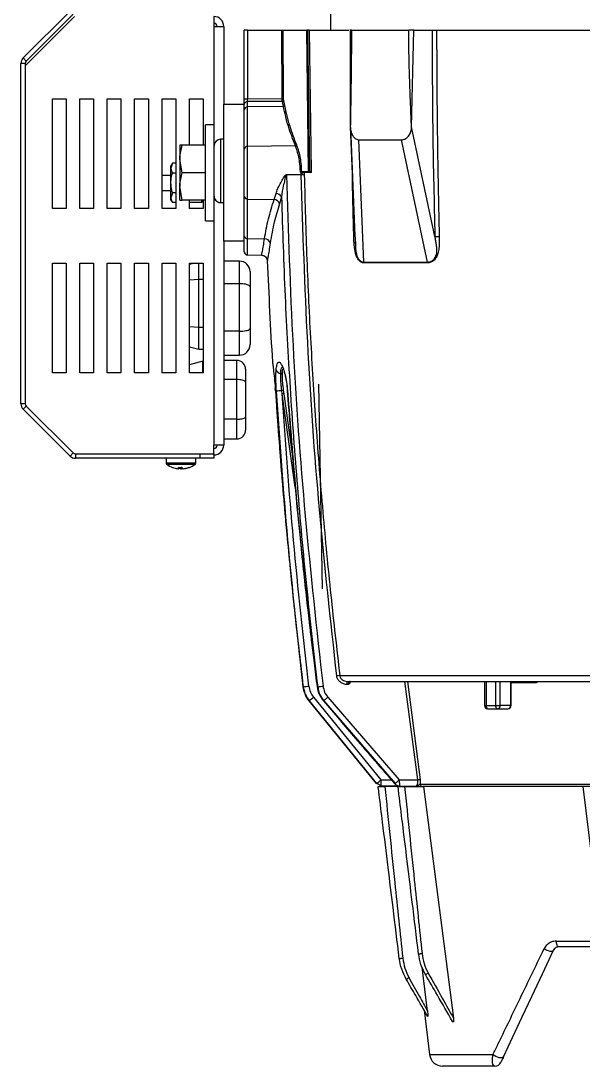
# Model space of a CAD drawing. Extents: x 17.1 to 113.1, y 3.8 to 84.5.
# Drawn here: x 48.53 to 53.66, y 3.79 to 13.32 of the extents above; entities that cross this region are included whole.
import ezdxf

# ---------------------------------------------------------------- set-up
doc = ezdxf.new("R2010")
doc.units = 0
doc.header["$MEASUREMENT"] = 0
doc.layers.add('OBJECT', color=7, linetype='CONTINUOUS')

msp = doc.modelspace()

# ---------------------------------------------------------------- linework, layer by layer
at = {"layer": 'OBJECT'}
for p, q in [((48.5547, 12.9847), (48.9822, 13.4121)), ((49.0234, 13.3626), (48.5742, 12.9135)), ((49.0104, 13.3838), (48.583, 12.9564)), ((50.2942, 13.3626), (50.2942, 13.2726)), ((51.3623, 13.2376), (51.3623, 13.4439)), ((50.2942, 13.2726), (50.3842, 13.2726)), ((50.2942, 13.2726), (50.2942, 12.3751)), ((50.3842, 13.2726), (50.3842, 12.5626)), ((50.5722, 12.6118), (50.5722, 13.2376)), ((50.6014, 13.2376), (50.5722, 13.2376)), ((50.6014, 13.2376), (50.6014, 12.6118)), ((50.6014, 13.2376), (50.9142, 13.2376)), ((50.9181, 12.6133), (50.9142, 13.2376)), ((50.9239, 13.2376), (50.9278, 12.6135)), ((50.9239, 13.2376), (51.1412, 13.2376)), ((51.1592, 11.9479), (51.1412, 13.2376)), ((51.1501, 13.2376), (51.1681, 11.9481)), ((51.1639, 13.2376), (51.1501, 13.2376)), ((51.1639, 13.2376), (51.1819, 11.9476)), ((51.1639, 13.2376), (51.5246, 13.2376)), ((51.5367, 13.2376), (51.5393, 12.3576)), ((51.5496, 13.2376), (52.0728, 13.2376)), ((52.0979, 12.3576), (52.1173, 13.2376)), ((52.1173, 13.2376), (52.285, 13.2376)), ((52.3267, 13.2376), (54.0669, 13.2376)), ((48.583, 12.9564), (48.5547, 12.9847)), ((48.5742, 12.9352), (48.5342, 12.9352)), ((48.5342, 9.83), (48.5342, 12.9352)), ((48.5742, 12.9352), (48.5742, 9.83)), ((48.8217, 12.6126), (48.9467, 12.6126)), ((48.8217, 11.6126), (48.8217, 12.6126)), ((48.9467, 12.6126), (48.9467, 11.6126)), ((49.0717, 12.6126), (49.1967, 12.6126)), ((49.0717, 11.6126), (49.0717, 12.6126)), ((49.1967, 12.6126), (49.1967, 11.6126)), ((49.3217, 12.6126), (49.4467, 12.6126)), ((49.3217, 11.6126), (49.3217, 12.6126)), ((49.4467, 12.6126), (49.4467, 11.6126)), ((49.5717, 12.6126), (49.6967, 12.6126)), ((49.5717, 11.6126), (49.5717, 12.6126)), ((49.6967, 12.6126), (49.6967, 11.6126)), ((49.8217, 12.6126), (49.9467, 12.6126)), ((49.8217, 11.6126), (49.8217, 12.6126)), ((49.9467, 12.6126), (49.9467, 11.6126)), ((50.0717, 12.1876), (50.0717, 12.6126)), ((50.0717, 12.6126), (50.1967, 12.6126)), ((50.1967, 12.6126), (50.1967, 12.1876)), ((50.5722, 12.6118), (50.6014, 12.6118)), ((50.6014, 12.6118), (50.9181, 12.6133)), ((50.9194, 12.5876), (50.6017, 12.5859)), ((50.9287, 12.5426), (50.9194, 12.5876)), ((50.9291, 12.5963), (50.9384, 12.5507)), ((50.3842, 11.3126), (50.3842, 12.5626)), ((50.3842, 12.5626), (50.5722, 12.5626)), ((50.5722, 11.3126), (50.5722, 12.5626)), ((50.6017, 12.538), (50.6017, 12.5859)), ((50.9287, 12.5426), (50.6017, 12.538)), ((50.6017, 12.178), (50.6017, 12.538)), ((50.2972, 12.3751), (50.2192, 12.3751)), ((50.2192, 11.5001), (50.2192, 12.3751)), ((50.2972, 11.5001), (50.2972, 12.3751)), ((51.5393, 12.3576), (51.5817, 11.3564)), ((51.5398, 12.3494), (51.5817, 11.3624)), ((52.311, 11.3564), (52.0979, 12.3576)), ((50.3842, 12.2446), (50.3557, 12.2439)), ((50.3557, 12.2439), (50.3557, 11.6644)), ((51.6175, 12.2376), (52.0064, 12.2376)), ((51.6628, 11.1211), (51.6175, 12.2376)), ((52.242, 11.1211), (52.0064, 12.2376)), ((49.9842, 12.1876), (49.9842, 12.0626)), ((50.2192, 12.1876), (50.0066, 12.1876)), ((51.0381, 12.1841), (50.6017, 12.178)), ((50.6017, 11.6972), (50.6017, 12.178)), ((49.9163, 12.0248), (49.9024, 12.0006)), ((49.9163, 12.0248), (49.9024, 11.9797)), ((49.9467, 12.0248), (49.9163, 12.0248)), ((50.0066, 11.9376), (49.9842, 12.0626)), ((49.9842, 12.0626), (49.9842, 11.8126)), ((49.9024, 11.9797), (49.9024, 12.0006)), ((49.9024, 11.8446), (49.9024, 11.9797)), ((49.9467, 11.9347), (49.9163, 11.9347)), ((50.2192, 11.9376), (50.0066, 11.9376)), ((50.9556, 11.9205), (51.091, 11.9204)), ((51.091, 11.9204), (51.0907, 11.9361)), ((51.091, 11.9204), (51.091, 11.9182)), ((51.0935, 11.9501), (51.1592, 11.9479)), ((51.1681, 11.9381), (51.1049, 11.9403)), ((51.1184, 11.9398), (51.1188, 11.9195)), ((51.1188, 11.9195), (51.1188, 11.9186)), ((51.1819, 11.9476), (51.1681, 11.9481)), ((51.1781, 11.9378), (51.1681, 11.9381)), ((49.9024, 11.9136), (49.8217, 11.9136)), ((49.9024, 11.7095), (49.9024, 11.8446)), ((51.091, 11.9182), (50.9556, 11.9183)), ((49.8217, 11.7756), (49.9024, 11.7756)), ((49.9163, 11.7546), (49.9024, 11.7095)), ((49.9467, 11.7546), (49.9163, 11.7546)), ((50.0066, 11.6876), (49.9842, 11.8126)), ((49.9842, 11.6876), (49.9842, 11.8126)), ((50.8445, 11.6938), (50.8619, 11.7493)), ((49.9024, 11.6886), (49.9024, 11.7095)), ((49.9024, 11.6886), (49.9163, 11.6645)), ((49.9467, 11.6645), (49.9163, 11.6645)), ((50.2192, 11.6876), (50.0066, 11.6876)), ((50.0717, 11.6126), (50.0717, 11.6876)), ((50.1836, 11.6645), (50.0717, 11.6645)), ((50.1836, 11.6645), (50.1836, 11.6876)), ((50.1842, 11.6876), (50.1967, 11.6659)), ((50.1899, 11.6876), (50.1975, 11.6645)), ((50.1967, 11.6876), (50.1967, 11.6126)), ((50.3842, 11.6625), (50.3557, 11.6633)), ((50.6017, 11.6972), (50.8445, 11.6938)), ((50.6017, 11.3372), (50.6017, 11.6972)), ((50.9112, 11.7184), (50.8941, 11.6535)), ((48.9467, 11.6126), (48.8217, 11.6126)), ((49.1967, 11.6126), (49.0717, 11.6126)), ((49.4467, 11.6126), (49.3217, 11.6126)), ((49.6967, 11.6126), (49.5717, 11.6126)), ((49.9467, 11.6126), (49.8217, 11.6126)), ((50.1967, 11.6126), (50.0717, 11.6126)), ((50.2192, 11.5001), (50.2972, 11.5001)), ((50.2942, 11.5001), (50.2942, 9.4526)), ((51.5817, 11.3563), (51.5815, 11.3687)), ((51.5817, 11.3564), (51.5817, 11.3563)), ((51.5823, 11.3487), (51.5854, 11.2758)), ((50.3842, 11.3126), (50.3842, 9.4526)), ((50.5722, 11.3126), (50.3842, 11.3126)), ((50.3842, 11.2547), (50.3844, 11.2547)), ((50.3844, 11.3126), (50.3844, 11.2547)), ((50.6017, 11.3372), (50.757, 11.335)), ((50.6017, 11.1871), (50.6017, 11.3372)), ((50.6017, 11.1871), (50.7304, 11.1849)), ((48.8217, 11.1126), (48.9467, 11.1126)), ((48.8217, 10.1126), (48.8217, 11.1126)), ((48.9467, 11.1126), (48.9467, 10.1126)), ((49.0717, 11.1126), (49.1967, 11.1126)), ((49.0717, 10.1126), (49.0717, 11.1126)), ((49.1967, 11.1126), (49.1967, 10.1126)), ((49.3217, 11.1126), (49.4467, 11.1126)), ((49.3217, 10.1126), (49.3217, 11.1126)), ((49.4467, 11.1126), (49.4467, 10.1126)), ((49.5717, 11.1126), (49.6967, 11.1126)), ((49.5717, 10.1126), (49.5717, 11.1126)), ((49.6967, 11.1126), (49.6967, 10.1126)), ((49.8217, 11.1126), (49.9467, 11.1126)), ((49.8217, 10.1126), (49.8217, 11.1126)), ((49.9467, 11.1126), (49.9467, 10.1126)), ((50.12, 11.1126), (50.0717, 11.0997)), ((50.0717, 11.1126), (50.1967, 11.1126)), ((50.0717, 10.1126), (50.0717, 11.1126)), ((50.1562, 10.9679), (50.1562, 11.1126)), ((50.1967, 11.1126), (50.1967, 10.1126)), ((50.5282, 11.1311), (50.3842, 11.1311)), ((50.5282, 10.9251), (50.5282, 11.1311)), ((51.6628, 11.1211), (51.6634, 11.1141)), ((50.0717, 10.9594), (50.1562, 10.9679)), ((50.1562, 10.5296), (50.1562, 10.9679)), ((50.1562, 10.9679), (50.1967, 10.9679)), ((50.6242, 11.0351), (50.6242, 10.8957)), ((50.5282, 10.9251), (50.3842, 10.9251)), ((50.5282, 10.4916), (50.5282, 10.9251)), ((50.6242, 10.8957), (50.6242, 10.5178)), ((50.0717, 10.5351), (50.1562, 10.5296)), ((50.1562, 10.3271), (50.1562, 10.5296)), ((50.1562, 10.5296), (50.1967, 10.5296)), ((50.5282, 10.4916), (50.3842, 10.4916)), ((50.5282, 10.2731), (50.5282, 10.4916)), ((50.6242, 10.5178), (50.6242, 10.3691)), ((50.0717, 10.3497), (50.1562, 10.3271)), ((50.1562, 10.3271), (50.1967, 10.3271)), ((50.1942, 10.2174), (50.0717, 10.1846)), ((50.1967, 10.2174), (50.1942, 10.2174)), ((50.1942, 10.1126), (50.1942, 10.2174)), ((50.3842, 10.2731), (50.5282, 10.2731)), ((50.5042, 10.2247), (50.3842, 10.2247)), ((50.5042, 10.0504), (50.5042, 10.2247)), ((48.9467, 10.1126), (48.8217, 10.1126)), ((49.1967, 10.1126), (49.0717, 10.1126)), ((49.4467, 10.1126), (49.3217, 10.1126)), ((49.6967, 10.1126), (49.5717, 10.1126)), ((49.9467, 10.1126), (49.8217, 10.1126)), ((50.1967, 10.1126), (50.0717, 10.1126)), ((50.5842, 10.1447), (50.5842, 10.0265)), ((50.5042, 10.0504), (50.3842, 10.0504)), ((50.5042, 9.6891), (50.5042, 10.0504)), ((50.5842, 10.0265), (50.5842, 9.7116)), ((50.8558, 9.9489), (50.8545, 9.9676)), ((50.9178, 9.9192), (50.9139, 9.9512)), ((51.0362, 9.0696), (50.9178, 9.9192)), ((50.9279, 9.953), (50.9323, 9.921)), ((50.9323, 9.921), (51.0215, 9.2807)), ((50.9645, 9.9496), (50.9737, 9.8269)), ((50.9663, 9.9501), (50.9755, 9.8273)), ((51.2859, 8.1408), (51.2533, 10.0079)), ((48.5742, 9.83), (48.5342, 9.83)), ((48.583, 9.8088), (48.5547, 9.7805)), ((48.9822, 9.3531), (48.5547, 9.7805)), ((48.583, 9.8088), (49.0104, 9.3814)), ((50.5042, 9.6891), (50.3842, 9.6891)), ((50.5042, 9.5097), (50.5042, 9.6891)), ((50.5842, 9.7116), (50.5842, 9.5897)), ((50.2942, 9.3626), (50.2942, 9.4526)), ((50.3842, 9.4526), (50.2942, 9.4526)), ((50.3842, 9.5097), (50.5042, 9.5097)), ((49.0104, 9.3814), (48.9822, 9.3531)), ((49.0317, 9.3726), (49.0317, 9.3326)), ((49.0317, 9.3726), (50.1692, 9.3726)), ((50.1692, 9.3326), (50.1692, 9.3726)), ((50.1692, 9.3726), (50.2942, 9.3726)), ((50.2942, 9.3726), (50.2942, 9.3326)), ((50.1692, 9.3326), (49.0317, 9.3326)), ((49.8592, 9.3326), (49.8592, 9.2892)), ((50.1292, 9.2892), (49.8592, 9.2892)), ((50.123, 9.277), (49.8655, 9.277)), ((49.9754, 9.2496), (49.9741, 9.2371)), ((49.9779, 9.2371), (49.9789, 9.2495)), ((50.1292, 9.2892), (50.1292, 9.3326)), ((50.2942, 9.3326), (50.1692, 9.3326)), ((49.9686, 9.2371), (49.9686, 9.2377)), ((49.9942, 9.2378), (49.998, 9.2371)), ((49.998, 9.2386), (49.998, 9.2371)), ((50.0143, 9.2375), (50.0144, 9.2371)), ((50.0199, 9.2371), (50.0198, 9.2377)), ((51.4432, 7.3506), (54.0728, 7.3506)), ((51.109, 7.2483), (51.1091, 7.2484)), ((51.1099, 7.2484), (51.1091, 7.2484)), ((51.2414, 7.2484), (51.2384, 7.2484)), ((51.5202, 7.268), (51.5111, 7.268)), ((52.1541, 6.3976), (52.0373, 7.2976)), ((52.0597, 7.2976), (52.1761, 6.4003)), ((52.7641, 7.2976), (52.7641, 7.0776)), ((52.7787, 7.2976), (52.7787, 7.0776)), ((52.8662, 7.0776), (52.8662, 7.2976)), ((52.9067, 7.0776), (52.9067, 7.2976)), ((53.0017, 7.2976), (53.0017, 7.0776)), ((53.0058, 7.0776), (53.0058, 7.2976)), ((53.2295, 7.2844), (53.0058, 7.2844)), ((51.2036, 7.1528), (51.8187, 6.3978)), ((51.3347, 7.1529), (51.2968, 7.1206)), ((51.3347, 7.1529), (51.9856, 6.3977)), ((51.779, 6.3656), (51.1633, 7.1206)), ((51.1633, 7.1206), (51.1639, 7.1206)), ((51.1639, 7.1206), (51.7791, 6.3656)), ((51.2942, 7.1206), (51.9459, 6.3656)), ((51.2968, 7.1206), (51.2942, 7.1206)), ((51.2968, 7.1206), (51.9488, 6.3654)), ((52.7641, 7.0776), (52.7787, 7.0776)), ((52.7787, 7.0776), (52.8662, 7.0776)), ((52.8662, 7.0776), (52.9067, 7.0776)), ((53.0017, 7.0776), (52.9067, 7.0776)), ((53.0017, 7.0776), (53.0058, 7.0776)), ((52.7941, 7.0476), (52.8807, 7.0476)), ((52.8807, 7.0476), (52.9758, 7.0476)), ((51.8187, 6.3978), (51.915, 6.3977)), ((51.9856, 6.3977), (52.1541, 6.3976)), ((51.8185, 6.3458), (51.9585, 6.3434)), ((51.8185, 6.3458), (51.8185, 6.3458)), ((51.8189, 6.3458), (51.8189, 6.3468)), ((51.9711, 6.3376), (51.854, 6.3376)), ((51.9577, 6.3434), (51.9662, 6.3416)), ((51.9869, 6.3376), (51.9806, 6.3376)), ((51.9823, 6.343), (52.1384, 6.3402)), ((52.0279, 6.3376), (52.0049, 6.3376)), ((52.0348, 6.3376), (52.2061, 6.3376)), ((52.1762, 6.3596), (52.1608, 6.3486)), ((52.1762, 6.3596), (56.3683, 6.3596)), ((52.2061, 6.3376), (52.4797, 4.2256)), ((53.6626, 6.3376), (52.2061, 6.3376)), ((53.7412, 5.6976), (53.6626, 6.3376)), ((53.419, 4.9283), (55.1254, 4.9283)), ((55.1017, 4.8756), (53.4428, 4.8756)), ((52.2433, 4.2886), (52.1944, 4.6908)), ((52.2127, 4.2973), (52.2624, 3.893)), ((52.2624, 3.893), (52.8412, 3.893)), ((52.859, 3.7876), (52.3815, 3.7876))]:
    msp.add_line(p, q, dxfattribs=at)
at = {"layer": 'OBJECT', "flags": 128}
for points in [[(50.3557, 11.6644), (50.3756, 11.6638), (50.3842, 11.6636)], [(50.8548, 9.9667), (50.8546, 9.9668), (50.8545, 9.9676)], [(50.8558, 9.9489), (50.8559, 9.9487), (50.856, 9.9487)], [(50.9663, 9.9501), (50.9647, 9.9498), (50.9646, 9.9495)], [(50.9755, 9.8273), (50.9738, 9.827), (50.9738, 9.8269)], [(50.0037, 9.2494), (50.0021, 9.2494), (49.9978, 9.2494), (49.9978, 9.2494)], [(49.9904, 9.2371), (49.9844, 9.2379), (49.9794, 9.2387)], [(49.998, 9.2371), (50.004, 9.2379), (50.0091, 9.2387)], [(50.0199, 9.2371), (50.0243, 9.2379), (50.0279, 9.2387)], [(51.2384, 7.2484), (51.2362, 7.2479), (51.2361, 7.2478)], [(53.2231, 7.2976), (53.2243, 7.2974), (53.2254, 7.2966), (53.2264, 7.2955), (53.2274, 7.2939), (53.2282, 7.2919), (53.2288, 7.2896), (53.2292, 7.2871), (53.2295, 7.2844)], [(51.1636, 7.1208), (51.1635, 7.1208), (51.1633, 7.1206)], [(51.2942, 7.1206), (51.2931, 7.1197), (51.2933, 7.1197)], [(52.7787, 7.0776), (52.779, 7.0718), (52.7799, 7.0661), (52.7813, 7.061), (52.7832, 7.0564), (52.7856, 7.0527), (52.7882, 7.0499), (52.7911, 7.0482), (52.7941, 7.0476)], [(52.8807, 7.0476), (52.8779, 7.0482), (52.8752, 7.0499), (52.8727, 7.0527), (52.8705, 7.0564), (52.8687, 7.061), (52.8673, 7.0661), (52.8665, 7.0718), (52.8662, 7.0776)], [(51.7792, 6.3657), (51.7791, 6.3656), (51.779, 6.3656)], [(51.9459, 6.3656), (51.9443, 6.3641), (51.9442, 6.3641)], [(51.9753, 6.3307), (51.9748, 6.3346), (51.9745, 6.3376)], [(53.4428, 4.8756), (53.4385, 4.8766), (53.4343, 4.8795), (53.4304, 4.8843), (53.4269, 4.8907), (53.4239, 4.8986), (53.4216, 4.9077), (53.4199, 4.9177), (53.419, 4.9283)], [(53.3884, 4.841), (53.288, 4.6256), (53.1925, 4.4208), (53.1021, 4.227), (53.0172, 4.0449), (52.9379, 3.8749)], [(53.307, 4.859), (53.3193, 4.8521), (53.3324, 4.8459), (53.3456, 4.841), (53.3582, 4.8375), (53.3693, 4.8358), (53.3784, 4.8357), (53.3849, 4.8375), (53.3884, 4.841)], [(52.9379, 3.8749), (52.9324, 3.8684), (52.9232, 3.8643), (52.911, 3.8629), (52.8968, 3.8643), (52.8815, 3.8684), (52.8664, 3.8749), (52.8526, 3.8833), (52.8412, 3.893)]]:
    msp.add_lwpolyline(points, dxfattribs=at)
at = {"layer": 'OBJECT'}
for centre, radius, start, end in [((50.2942, 13.2726), 0.09, 360, 90), ((50.2942, 13.2726), 0.03, 0, 90), ((48.6042, 12.9352), 0.07, 135, 180), ((48.6042, 12.9352), 0.03, 135, 180), ((50.8059, 21.7966), 9.184, 270.69999, 270.76034), ((50.9192, 12.5976), 0.01, 271.13237, 352.45706), ((50.6002, 12.5578), 0.0281, 87.02359, 175.60618), ((50.5994, 12.5107), 0.0274, 85.20897, 173.08809), ((50.9285, 12.5527), 0.0101, 270.98262, 348.80727), ((50.3572, 12.1839), 0.06, 91.5, 180), ((50.5994, 12.1507), 0.0274, 85.20894, 173.08817), ((51.0367, 12.1952), 0.0112, 277.03412, 345.07614), ((49.2751, 11.9194), 1.6804, 359.96291, 0.03709), ((51.0809, 12.0645), 0.115, 271.60728, 276.25141), ((51.0971, 11.6756), 0.2448, 84.90983, 91.43419), ((51.1171, 10.9485), 0.9701, 89.89874, 91.54385), ((51.2398, 11.9431), 0.0719, 176.01497, 183.98503), ((50.8581, 11.6883), 0.0611, 29.55644, 86.40771), ((50.3718, 11.6638), 0.0162, 178.09166, 181.90834), ((50.5994, 11.7245), 0.0274, 186.91183, 274.79106), ((50.8389, 11.6363), 0.0578, 17.2703, 84.46749), ((50.5994, 11.3645), 0.0274, 186.91191, 274.79103), ((50.7571, 11.2825), 0.0525, 13.80809, 90.06544), ((50.6022, 11.2171), 0.03, 180, 269), ((50.5282, 11.0351), 0.096, 0, 90), ((101.3982, 13.2376), 50.66, 182.37923, 183.42528), ((50.5282, 10.3691), 0.096, 270, 0), ((50.5042, 10.1447), 0.08, 0, 90), ((50.9094, 10.1547), 0.0486, 196.76446, 264.04477), ((50.9033, 10.0927), 0.0137, 21.51783, 85.64417), ((50.8437, 10.8971), 0.9485, 271.26581, 274.24785), ((50.9687, 9.579), 0.3762, 96.2276, 98.36804), ((50.9651, 9.6013), 0.3214, 95.86198, 98.46292), ((48.6042, 9.83), 0.07, 180, 225), ((48.6042, 9.83), 0.03, 180, 225), ((50.5042, 9.5897), 0.08, 270, 0), ((50.2942, 9.4526), 0.03, 270, 0), ((50.2942, 9.4526), 0.09, 270, 0), ((49.0317, 9.4026), 0.07, 225, 270), ((49.0317, 9.4026), 0.03, 225, 270), ((49.8742, 9.2892), 0.015, 180, 234.3318), ((49.9942, 9.4564), 0.2208, 234.3318, 249.58293), ((49.9922, 9.4545), 0.2182, 249.71991, 265.23368), ((49.9179, 9.2511), 0.00169, 222.31316, 277.53413), ((49.9942, 9.4564), 0.2208, 249.58293, 262.00778), ((49.9864, 9.5164), 0.267, 266.3425, 273.6575), ((49.9945, 9.2519), 0.0252, 184.54497, 215.93085), ((49.9549, 9.2584), 0.0313, 317.21993, 344.25108), ((50.0336, 9.2584), 0.0313, 195.75129, 222.7777), ((49.9922, 9.4573), 0.2209, 274.77743, 290.16311), ((49.9962, 9.4545), 0.2182, 274.76632, 290.28009), ((49.9942, 9.4564), 0.2208, 277.99222, 290.41707), ((50.0704, 9.2537), 0.00431, 241.66718, 281.58476), ((49.9942, 9.4564), 0.2208, 290.41707, 305.6682), ((50.1142, 9.2892), 0.015, 305.6682, 0), ((49.9832, 9.3777), 0.1413, 254.91179, 264.05978), ((49.9782, 9.3245), 0.0882, 277.98276, 289.31623), ((51.5546, 6.2224), 1.1338, 95.63879, 97.0377), ((51.0276, 8.2889), 1.0437, 274.52247, 277.33458), ((51.0578, 9.1117), 1.8723, 275.62665, 277.12904), ((51.0893, 7.2754), 0.4219, 359.00574, 3.02315), ((47.3941, 11.8166), 6.0219, 308.75676, 309.24243), ((52.7941, 7.0776), 0.03, 180, 270), ((52.8786, 7.0757), 0.0282, 274.40147, 3.81167), ((52.9758, 7.0776), 0.03, 270, 0), ((52.9736, 7.0757), 0.0282, 274.40147, 3.81167), ((47.7968, 11.3096), 6.3484, 308.85122, 309.31111), ((52.2672, 5.5411), 0.864, 96.05599, 97.51917), ((51.9743, 6.3626), 0.025, 230.91444, 270), ((51.9902, 6.357), 0.0194, 217.95357, 268.36611), ((52.0049, 6.3621), 0.0245, 231.89395, 269.9508), ((52.072, 6.3526), 0.015, 270.00162, 310.59421), ((52.0722, 6.3524), 0.0148, 270.03287, 310.84349), ((52.072, 6.3526), 0.015, 271.62679, 310.60092), ((52.1373, 6.3596), 0.0219, 240.58148, 269.88339), ((52.1429, 6.3626), 0.025, 251.72932, 269.99631), ((52.1422, 6.321), 0.0333, 55.90027, 79.20116), ((52.1756, 6.3529), 0.0154, 196.28745, 262.8344), ((52.1997, 6.3611), 0.0235, 183.7598, 267.37448), ((52.3815, 3.9076), 0.12, 187, 270), ((52.859, 3.8476), 0.06, 270, 335)]:
    msp.add_arc(centre, radius, start, end, dxfattribs=at)
for points, knots in [([(50.9142, 13.2376), (50.9153, 13.2376), (50.917, 13.2376), (50.919, 13.2376), (50.9204, 13.2376), (50.9216, 13.2376), (50.9226, 13.2376), (50.9235, 13.2376), (50.9237, 13.2376), (50.9239, 13.2376)], [0, 0, 0, 0, 0.235207, 0.351552, 0.467887, 0.584228, 0.700573, 0.816902, 1, 1, 1, 1]), ([(51.1501, 13.2376), (51.1496, 13.2376), (51.1485, 13.2376), (51.1469, 13.2376), (51.1454, 13.2376), (51.144, 13.2376), (51.1429, 13.2376), (51.1419, 13.2376), (51.1414, 13.2376), (51.1412, 13.2376)], [0, 0, 0, 0, 0.143851, 0.287677, 0.431526, 0.575369, 0.719208, 0.857742, 1, 1, 1, 1]), ([(51.5496, 13.2376), (51.5459, 13.2376), (51.5385, 13.2376), (51.5358, 13.2376), (51.5365, 13.2376), (51.5367, 13.2376)], [0, 0, 0, 0, 0.425026, 0.850044, 1, 1, 1, 1]), ([(51.5496, 13.2376), (51.5495, 13.1827), (51.5492, 13.0678), (51.5474, 12.8932), (51.545, 12.7152), (51.5421, 12.5367), (51.5402, 12.418), (51.5393, 12.3576)], [0, 0, 0, 0, 0.187145, 0.391348, 0.595125, 0.793954, 1, 1, 1, 1]), ([(52.0979, 12.3576), (52.0951, 12.418), (52.0897, 12.5367), (52.0827, 12.7152), (52.0772, 12.8932), (52.0735, 13.0678), (52.073, 13.1827), (52.0728, 13.2376)], [0, 0, 0, 0, 0.206023, 0.404822, 0.608638, 0.812834, 1, 1, 1, 1]), ([(52.1173, 13.2376), (52.1105, 13.2376), (52.097, 13.2376), (52.082, 13.2376), (52.0747, 13.2376), (52.0728, 13.2376)], [0, 0, 0, 0, 0.425021, 0.850046, 1, 1, 1, 1]), ([(52.285, 13.2376), (52.2861, 12.924), (52.2883, 12.2968), (52.3035, 11.6699), (52.311, 11.3564)], [0, 0, 0, 0, 0.499998, 1, 1, 1, 1]), ([(52.285, 13.2376), (52.2889, 13.2376), (52.2994, 13.2376), (52.3141, 13.2376), (52.3232, 13.2376), (52.3267, 13.2376)], [0, 0, 0, 0, 0.263886, 0.723096, 1, 1, 1, 1]), ([(52.3267, 13.2376), (52.3268, 13.1331), (52.327, 12.9241), (52.3291, 12.6106), (52.3326, 12.2843), (52.3376, 11.9581), (52.3436, 11.6447), (52.3485, 11.4487), (52.3507, 11.357)], [0, 0, 0, 0, 0.166677, 0.333344, 0.500001, 0.687097, 0.853763, 1, 1, 1, 1]), ([(50.5722, 12.56), (50.5722, 12.5629), (50.5722, 12.5688), (50.5722, 12.5816), (50.5722, 12.5961), (50.5722, 12.6066), (50.5722, 12.6118)], [0, 0, 0, 0, 0.250003, 0.499813, 0.750165, 1, 1, 1, 1]), ([(50.6017, 12.5859), (50.6017, 12.5874), (50.6016, 12.5903), (50.6015, 12.5967), (50.6014, 12.604), (50.6014, 12.6092), (50.6014, 12.6118)], [0, 0, 0, 0, 0.2494547, 0.4998675, 0.749774, 1, 1, 1, 1]), ([(50.9194, 12.5876), (50.9192, 12.589), (50.9189, 12.592), (50.9185, 12.5983), (50.9182, 12.6055), (50.9181, 12.6107), (50.9181, 12.6133)], [0, 0, 0, 0, 0.24939, 0.499166, 0.749323, 1, 1, 1, 1]), ([(50.9278, 12.6135), (50.9278, 12.6117), (50.9279, 12.6083), (50.9282, 12.6035), (50.9286, 12.5992), (50.9289, 12.5973), (50.9291, 12.5963)], [0, 0, 0, 0, 0.248921, 0.499835, 0.751191, 1, 1, 1, 1]), ([(51.0381, 12.1841), (51.0152, 12.2431), (50.9694, 12.3614), (50.9423, 12.4821), (50.9287, 12.5426)], [0, 0, 0, 0, 0.498477, 1, 1, 1, 1]), ([(50.9384, 12.5507), (50.9527, 12.4873), (50.9799, 12.3667), (51.0258, 12.2484), (51.0475, 12.1923)], [0, 0, 0, 0, 0.5257202, 1, 1, 1, 1]), ([(51.5393, 12.3576), (51.5394, 12.3538), (51.5397, 12.3439), (51.5425, 12.322), (51.5506, 12.2922), (51.5677, 12.263), (51.5908, 12.2422), (51.6084, 12.2392), (51.6175, 12.2376)], [0, 0, 0, 0, 0.0612938, 0.1579775, 0.3530257, 0.5689643, 0.7756011, 1, 1, 1, 1]), ([(52.0064, 12.2376), (52.0169, 12.2391), (52.0377, 12.2421), (52.0659, 12.2633), (52.0867, 12.2945), (52.0968, 12.3282), (52.0976, 12.3494), (52.0979, 12.3576)], [0, 0, 0, 0, 0.217937, 0.435233, 0.661573, 0.868603, 1, 1, 1, 1]), ([(49.9842, 12.0626), (49.9842, 12.0656), (49.9846, 12.1078), (49.996, 12.1492), (50.0066, 12.1876)], [0, 0, 0, 0, 0.070213, 1, 1, 1, 1]), ([(50.0066, 12.1876), (49.9974, 12.1876), (49.9855, 12.1876), (49.9845, 12.1876), (49.9842, 12.1876)], [0, 0, 0, 0, 0.7681508, 1, 1, 1, 1]), ([(50.5722, 11.7212), (50.5722, 11.7347), (50.5722, 11.762), (50.5722, 11.8157), (50.5722, 11.8752), (50.5722, 11.9376), (50.5722, 12.0001), (50.5722, 12.0596), (50.5722, 12.1133), (50.5722, 12.1406), (50.5722, 12.154)], [0, 0, 0, 0, 0.123305, 0.25, 0.376695, 0.5, 0.623305, 0.75, 0.876695, 1, 1, 1, 1]), ([(51.0842, 11.9495), (51.0827, 11.9719), (51.0798, 12.0181), (51.0692, 12.0825), (51.055, 12.1403), (51.0437, 12.1695), (51.0381, 12.1841)], [0, 0, 0, 0, 0.242737, 0.499356, 0.749988, 1, 1, 1, 1]), ([(51.0475, 12.1923), (51.0531, 12.1773), (51.0644, 12.1471), (51.0783, 12.088), (51.089, 12.0217), (51.092, 11.974), (51.0935, 11.9501)], [0, 0, 0, 0, 0.249476, 0.499686, 0.749415, 1, 1, 1, 1]), ([(49.9024, 11.9797), (49.9024, 11.9787), (49.9026, 11.9634), (49.9097, 11.9485), (49.9163, 11.9347)], [0, 0, 0, 0, 0.070185, 1, 1, 1, 1]), ([(49.9024, 11.8446), (49.9026, 11.8528), (49.9033, 11.8833), (49.9108, 11.913), (49.9163, 11.9347)], [0, 0, 0, 0, 0.268634, 1, 1, 1, 1]), ([(49.9842, 11.8126), (49.9842, 11.8156), (49.9846, 11.8578), (49.996, 11.8992), (50.0066, 11.9376)], [0, 0, 0, 0, 0.070214, 1, 1, 1, 1]), ([(50.8619, 11.7493), (50.8664, 11.7632), (50.8753, 11.791), (50.8978, 11.8354), (50.9234, 11.8769), (50.9388, 11.9083), (50.9521, 11.9195), (50.9541, 11.9204), (50.9551, 11.9205), (50.9556, 11.9205)], [0, 0, 0, 0, 0.249937, 0.500626, 0.749427, 0.968478, 0.986306, 0.993527, 1, 1, 1, 1]), ([(51.0907, 11.9361), (51.0889, 11.938), (51.0864, 11.9409), (51.0846, 11.9457), (51.0843, 11.9482), (51.0842, 11.9495)], [0, 0, 0, 0, 0.499445, 0.751584, 1, 1, 1, 1]), ([(51.0907, 11.9361), (51.0924, 11.936), (51.0958, 11.9357), (51.1024, 11.9369), (51.1064, 11.9389), (51.109, 11.9402)], [0, 0, 0, 0, 0.252438, 0.503217, 1, 1, 1, 1]), ([(51.0935, 11.9501), (51.0935, 11.9495), (51.0937, 11.9482), (51.0948, 11.9457), (51.097, 11.943), (51.1007, 11.9408), (51.1035, 11.9405), (51.1049, 11.9403)], [0, 0, 0, 0, 0.117751, 0.236264, 0.479976, 0.736393, 1, 1, 1, 1]), ([(51.1188, 11.9186), (51.1259, 11.6609), (51.14, 11.1487), (51.1765, 10.3859), (51.2247, 9.6181), (51.2857, 8.8514), (51.3578, 8.0914), (51.4151, 7.5946), (51.4432, 7.3506)], [0, 0, 0, 0, 0.168843, 0.335534, 0.500076, 0.67255, 0.839189, 1, 1, 1, 1]), ([(51.1592, 11.9479), (51.1596, 11.9479), (51.1605, 11.9479), (51.1626, 11.948), (51.1652, 11.948), (51.1671, 11.9481), (51.1681, 11.9481)], [0, 0, 0, 0, 0.249948, 0.499967, 0.749993, 1, 1, 1, 1]), ([(51.1681, 11.9381), (51.168, 11.9381), (51.1678, 11.9381), (51.1673, 11.9382), (51.1662, 11.9383), (51.1642, 11.939), (51.1619, 11.9407), (51.1602, 11.9431), (51.1594, 11.9455), (51.1592, 11.947), (51.1592, 11.9479)], [0, 0, 0, 0, 0.013718, 0.037881, 0.117462, 0.241308, 0.499767, 0.695357, 0.834141, 1, 1, 1, 1]), ([(51.1819, 11.9476), (51.1819, 11.9466), (51.1819, 11.9445), (51.1813, 11.9417), (51.1805, 11.9395), (51.1794, 11.938), (51.1785, 11.9378), (51.1781, 11.9378)], [0, 0, 0, 0, 0.1904146, 0.380721, 0.5749326, 0.7832683, 1, 1, 1, 1]), ([(51.5708, 11.357), (51.5688, 11.4348), (51.5645, 11.5997), (51.5602, 11.7873), (51.5583, 11.8971), (51.5578, 11.9198)], [0, 0, 0, 0, 0.414648, 0.879416, 1, 1, 1, 1]), ([(49.9163, 11.7546), (49.9142, 11.7621), (49.906, 11.7915), (49.9039, 11.822), (49.9024, 11.8446)], [0, 0, 0, 0, 0.257551, 1, 1, 1, 1]), ([(50.9556, 11.9183), (50.9555, 11.9183), (50.9553, 11.9183), (50.955, 11.9182), (50.9544, 11.9178), (50.9442, 11.9038), (50.9415, 11.8672), (50.9223, 11.8017), (50.9157, 11.7516), (50.9112, 11.7184)], [0, 0, 0, 0, 0.001142, 0.002301, 0.004791, 0.01068, 0.246792, 0.502027, 1, 1, 1, 1]), ([(50.9556, 11.9183), (50.9726, 11.3988), (51.0066, 10.3594), (51.1181, 8.8035), (51.2328, 7.7702), (51.2902, 7.2539)], [0, 0, 0, 0, 0.333336, 0.666886, 1, 1, 1, 1]), ([(51.4157, 7.3476), (51.36, 7.8534), (51.2486, 8.8659), (51.1404, 10.3906), (51.1075, 11.4091), (51.091, 11.9182)], [0, 0, 0, 0, 0.33303, 0.666639, 1, 1, 1, 1]), ([(49.9024, 11.7095), (49.9024, 11.7085), (49.9026, 11.6932), (49.9097, 11.6783), (49.9163, 11.6645)], [0, 0, 0, 0, 0.070185, 1, 1, 1, 1]), ([(49.9842, 11.6876), (49.9845, 11.6876), (49.9855, 11.6876), (49.9974, 11.6876), (50.0066, 11.6876)], [0, 0, 0, 0, 0.2318492, 1, 1, 1, 1]), ([(50.2972, 11.7233), (50.2972, 11.7231), (50.2972, 11.7163), (50.2998, 11.7025), (50.3076, 11.6893), (50.3176, 11.6785), (50.3296, 11.6698), (50.3447, 11.665), (50.3535, 11.6645), (50.3557, 11.6644)], [0, 0, 0, 0, 0.0046997, 0.2309337, 0.4575607, 0.5020059, 0.7161077, 0.9308008, 1, 1, 1, 1]), ([(50.3557, 11.6633), (50.3535, 11.6634), (50.3447, 11.6639), (50.3296, 11.6688), (50.3176, 11.6776), (50.3076, 11.6887), (50.3012, 11.6997), (50.298, 11.7122), (50.2973, 11.719), (50.2972, 11.7219), (50.2972, 11.7231), (50.2972, 11.7233)], [0, 0, 0, 0, 0.069164, 0.283727, 0.497637, 0.542036, 0.76842, 0.905662, 0.960131, 0.995302, 1, 1, 1, 1]), ([(50.757, 11.335), (50.7672, 11.3954), (50.7876, 11.5159), (50.8256, 11.6346), (50.8445, 11.6938)], [0, 0, 0, 0, 0.501212, 1, 1, 1, 1]), ([(50.8941, 11.6535), (50.8766, 11.5982), (50.8391, 11.4796), (50.8189, 11.3593), (50.8081, 11.2951)], [0, 0, 0, 0, 0.4662685, 1, 1, 1, 1]), ([(50.9112, 11.7184), (50.9211, 11.4163), (50.9406, 10.8165), (50.9913, 9.9152), (51.058, 9.0154), (51.14, 8.1245), (51.208, 7.5365), (51.2414, 7.2484)], [0, 0, 0, 0, 0.2022766, 0.4015017, 0.6039518, 0.8059482, 1, 1, 1, 1]), ([(50.5722, 11.2171), (50.5722, 11.219), (50.5722, 11.2228), (50.5722, 11.2531), (50.5722, 11.2979), (50.5722, 11.3404), (50.5722, 11.3612)], [0, 0, 0, 0, 0.258384, 0.513253, 0.761369, 1, 1, 1, 1]), ([(51.6634, 11.1141), (51.6552, 11.1154), (51.6389, 11.1181), (51.6169, 11.1367), (51.5986, 11.1643), (51.582, 11.2114), (51.5737, 11.278), (51.5718, 11.3307), (51.5708, 11.357)], [0, 0, 0, 0, 0.125023, 0.250261, 0.372599, 0.500558, 0.750171, 1, 1, 1, 1]), ([(51.5817, 11.3563), (51.5817, 11.3565), (51.5815, 11.3569), (51.5744, 11.357), (51.5708, 11.357)], [0, 0, 0, 0, 0.499997, 1, 1, 1, 1]), ([(51.5817, 11.3563), (51.5824, 11.3397), (51.5838, 11.3065), (51.5861, 11.257), (51.5904, 11.2105), (51.5999, 11.1777), (51.6098, 11.1575), (51.6184, 11.1453), (51.6287, 11.1347), (51.6399, 11.1267), (51.6517, 11.1218), (51.6594, 11.1213), (51.6628, 11.1211)], [0, 0, 0, 0, 0.167655, 0.336418, 0.499288, 0.624455, 0.681335, 0.749952, 0.805262, 0.875044, 0.94588, 1, 1, 1, 1]), ([(52.242, 11.1211), (52.2518, 11.1223), (52.2715, 11.1247), (52.2979, 11.1425), (52.3182, 11.1697), (52.3296, 11.2059), (52.3298, 11.2467), (52.3239, 11.2873), (52.3181, 11.3195), (52.3138, 11.342), (52.3119, 11.3519), (52.311, 11.3563)], [0, 0, 0, 0, 0.1230669, 0.2465847, 0.3690533, 0.4915376, 0.6303108, 0.772463, 0.8994107, 0.9556654, 1, 1, 1, 1]), ([(52.3507, 11.357), (52.351, 11.3385), (52.3516, 11.303), (52.3491, 11.2502), (52.3413, 11.2032), (52.3249, 11.1642), (52.3021, 11.1365), (52.2739, 11.118), (52.2529, 11.1154), (52.2425, 11.1141)], [0, 0, 0, 0, 0.175155, 0.335953, 0.499736, 0.628068, 0.749936, 0.875048, 1, 1, 1, 1]), ([(52.311, 11.3563), (52.3181, 11.3565), (52.3323, 11.3569), (52.3446, 11.357), (52.3507, 11.357)], [0, 0, 0, 0, 0.500002, 1, 1, 1, 1]), ([(50.7304, 11.1849), (50.7307, 11.1867), (50.7315, 11.1903), (50.7373, 11.2204), (50.746, 11.267), (50.7533, 11.3124), (50.757, 11.335)], [0, 0, 0, 0, 0.243884, 0.498629, 0.749525, 1, 1, 1, 1]), ([(50.8081, 11.2951), (50.8045, 11.2709), (50.7973, 11.2225), (50.7888, 11.173), (50.783, 11.1405), (50.7823, 11.1365), (50.7819, 11.1345)], [0, 0, 0, 0, 0.250229, 0.500882, 0.749824, 1, 1, 1, 1]), ([(50.7304, 11.1849), (50.7367, 11.1841), (50.7499, 11.1824), (50.767, 11.1708), (50.779, 11.1541), (50.781, 11.1409), (50.7819, 11.1345)], [0, 0, 0, 0, 0.240853, 0.499999, 0.759144, 1, 1, 1, 1]), ([(51.6628, 11.1211), (51.7503, 11.1212), (51.9253, 11.1212), (52.1364, 11.1212), (52.242, 11.1211)], [0, 0, 0, 0, 0.499779, 1, 1, 1, 1]), ([(52.2425, 11.1141), (52.1369, 11.114), (51.9259, 11.114), (51.7509, 11.114), (51.6634, 11.1141)], [0, 0, 0, 0, 0.500003, 1, 1, 1, 1]), ([(52.242, 11.1211), (52.2421, 11.12), (52.2423, 11.1176), (52.2424, 11.1153), (52.2425, 11.1141)], [0, 0, 0, 0, 0.500003, 1, 1, 1, 1]), ([(50.6242, 10.8957), (50.6242, 10.8957), (50.6242, 10.8984), (50.6217, 10.9045), (50.6096, 10.9128), (50.5878, 10.9197), (50.5597, 10.9242), (50.5387, 10.9248), (50.5282, 10.9251)], [0, 0, 0, 0, 0.003688, 0.16918, 0.383482, 0.590872, 0.795386, 1, 1, 1, 1]), ([(50.5282, 10.4916), (50.5387, 10.4919), (50.5597, 10.4924), (50.5878, 10.4964), (50.6096, 10.5025), (50.6217, 10.5099), (50.6242, 10.5153), (50.6242, 10.5178), (50.6242, 10.5178)], [0, 0, 0, 0, 0.204614, 0.4091276, 0.6165181, 0.8308179, 0.9963109, 1, 1, 1, 1]), ([(50.8287, 10.2108), (50.8289, 10.2084), (50.829, 10.2059), (50.8297, 10.2034), (50.8298, 10.2033)], [0, 0, 0, 0, 0.94299, 1, 1, 1, 1]), ([(50.8287, 10.2108), (50.8292, 10.2073), (50.8302, 10.2003), (50.8375, 10.1455), (50.8466, 10.0659), (50.8519, 10.0004), (50.8545, 9.9676)], [0, 0, 0, 0, 0.24993, 0.499886, 0.749919, 1, 1, 1, 1]), ([(50.8629, 10.1406), (50.8648, 10.1563), (50.8685, 10.1877), (50.8794, 10.2098), (50.8936, 10.2114), (50.9103, 10.1915), (50.928, 10.1523), (50.9446, 10.0963), (50.9587, 10.0274), (50.9638, 9.9759), (50.9663, 9.9501)], [0, 0, 0, 0, 0.124845, 0.24983, 0.374893, 0.499993, 0.625062, 0.749967, 0.874601, 1, 1, 1, 1]), ([(50.8646, 9.9489), (50.8636, 9.967), (50.8615, 10.003), (50.8602, 10.0545), (50.8604, 10.102), (50.8621, 10.1278), (50.8629, 10.1406)], [0, 0, 0, 0, 0.250785, 0.500021, 0.750018, 1, 1, 1, 1]), ([(50.9044, 10.1063), (50.9053, 10.1193), (50.9071, 10.1452), (50.9146, 10.1641), (50.9223, 10.1625), (50.9259, 10.1618)], [0, 0, 0, 0, 0.345648, 0.688634, 1, 1, 1, 1]), ([(50.9362, 10.1499), (50.9324, 10.1507), (50.9249, 10.1524), (50.9179, 10.1343), (50.9167, 10.1099), (50.9161, 10.0977)], [0, 0, 0, 0, 0.331196, 0.664786, 1, 1, 1, 1]), ([(50.9369, 10.1187), (50.94, 10.107), (50.9468, 10.0809), (50.9575, 10.0234), (50.9621, 9.9753), (50.9645, 9.9496)], [0, 0, 0, 0, 0.272966, 0.610724, 1, 1, 1, 1]), ([(50.5842, 10.0265), (50.5842, 10.0266), (50.5842, 10.0288), (50.5821, 10.0337), (50.572, 10.0404), (50.5539, 10.046), (50.5305, 10.0497), (50.513, 10.0502), (50.5042, 10.0504)], [0, 0, 0, 0, 0.003686, 0.169181, 0.383482, 0.590871, 0.795385, 1, 1, 1, 1]), ([(50.9139, 9.9512), (50.9123, 9.9658), (50.9091, 9.9948), (50.9058, 10.0364), (50.904, 10.0748), (50.9042, 10.0958), (50.9044, 10.1063)], [0, 0, 0, 0, 0.251653, 0.500766, 0.75093, 1, 1, 1, 1]), ([(50.9161, 10.0977), (50.9161, 10.0878), (50.9163, 10.0681), (50.9187, 10.0322), (50.9225, 9.9935), (50.9261, 9.9666), (50.9279, 9.953)], [0, 0, 0, 0, 0.249435, 0.499656, 0.748628, 1, 1, 1, 1]), ([(50.8558, 9.9489), (50.8731, 9.705), (50.9067, 9.2295), (50.9686, 8.5356), (51.0349, 7.8792), (51.0848, 7.4546), (51.1091, 7.2484)], [0, 0, 0, 0, 0.27038, 0.527173, 0.77038, 1, 1, 1, 1]), ([(51.1099, 7.2484), (51.0602, 7.6946), (50.9602, 8.5931), (50.8966, 9.4949), (50.8646, 9.9489)], [0, 0, 0, 0, 0.49662, 1, 1, 1, 1]), ([(51.1608, 7.2537), (51.1114, 7.6972), (51.0127, 8.5841), (50.9494, 9.4742), (50.9178, 9.9192)], [0, 0, 0, 0, 0.500069, 1, 1, 1, 1]), ([(50.8615, 9.8722), (50.8654, 9.815), (50.8737, 9.6921), (50.8864, 9.5206), (50.8982, 9.3672), (50.9083, 9.2397), (50.928, 9.0001), (50.9546, 8.6971), (50.9889, 8.3397), (51.0121, 8.1122), (51.0298, 7.9451), (51.0434, 7.819), (51.0612, 7.659), (51.0812, 7.4838), (51.0958, 7.3619), (51.1026, 7.3047)], [0, 0, 0, 0, 0.0667, 0.143295, 0.200055, 0.245598, 0.29208, 0.479715, 0.599336, 0.709711, 0.745752, 0.794836, 0.857243, 0.932974, 1, 1, 1, 1]), ([(50.9738, 9.8269), (50.9798, 9.7479), (50.9905, 9.6061), (51.0059, 9.4179), (51.0183, 9.2715), (51.0289, 9.1497), (51.0495, 8.9208), (51.0772, 8.6315), (51.1127, 8.2901), (51.1366, 8.0728), (51.1548, 7.9132), (51.1687, 7.7928), (51.1869, 7.6401), (51.2096, 7.4547), (51.2268, 7.3204), (51.2361, 7.2478)], [0, 0, 0, 0, 0.091688, 0.164513, 0.21848, 0.261781, 0.305976, 0.484375, 0.598107, 0.70305, 0.737316, 0.783983, 0.843317, 0.915321, 1, 1, 1, 1]), ([(50.9755, 9.8273), (50.9998, 9.5244), (51.0472, 8.9343), (51.1356, 8.0746), (51.2048, 7.5186), (51.2384, 7.2484)], [0, 0, 0, 0, 0.351668, 0.685, 1, 1, 1, 1]), ([(50.5042, 9.6891), (50.513, 9.6893), (50.5305, 9.6898), (50.5539, 9.6932), (50.572, 9.6985), (50.5821, 9.7049), (50.5842, 9.7095), (50.5842, 9.7116), (50.5842, 9.7116)], [0, 0, 0, 0, 0.204615, 0.409128, 0.616519, 0.83082, 0.996314, 1, 1, 1, 1]), ([(51.5111, 7.268), (51.4997, 7.2691), (51.4771, 7.2713), (51.4471, 7.2884), (51.4237, 7.3143), (51.4184, 7.3365), (51.4157, 7.3476)], [0, 0, 0, 0, 0.250172, 0.500067, 0.749913, 1, 1, 1, 1]), ([(51.4432, 7.3506), (51.4439, 7.347), (51.4452, 7.3397), (51.4502, 7.3292), (51.4574, 7.3195), (51.4694, 7.3088), (51.4873, 7.2996), (51.5028, 7.2983), (51.5105, 7.2976)], [0, 0, 0, 0, 0.116907, 0.238658, 0.366334, 0.500852, 0.750248, 1, 1, 1, 1]), ([(51.1633, 7.1206), (51.1495, 7.1405), (51.1224, 7.1793), (51.1135, 7.2257), (51.1091, 7.2484)], [0, 0, 0, 0, 0.511471, 1, 1, 1, 1]), ([(51.1099, 7.2484), (51.1143, 7.2254), (51.1232, 7.1789), (51.1503, 7.1402), (51.1639, 7.1206)], [0, 0, 0, 0, 0.496594, 1, 1, 1, 1]), ([(51.1608, 7.2537), (51.1643, 7.2354), (51.1714, 7.1987), (51.1928, 7.1681), (51.2036, 7.1528)], [0, 0, 0, 0, 0.498431, 1, 1, 1, 1]), ([(51.2361, 7.2478), (51.241, 7.2243), (51.2508, 7.1774), (51.2791, 7.1389), (51.2932, 7.1197)], [0, 0, 0, 0, 0.502857, 1, 1, 1, 1]), ([(51.2384, 7.2484), (51.243, 7.2255), (51.2524, 7.1789), (51.2801, 7.1403), (51.2942, 7.1206)], [0, 0, 0, 0, 0.490951, 1, 1, 1, 1]), ([(51.2414, 7.2484), (51.2459, 7.2254), (51.255, 7.1788), (51.2827, 7.1402), (51.2968, 7.1206)], [0, 0, 0, 0, 0.4931971, 1, 1, 1, 1]), ([(51.2902, 7.2539), (51.2939, 7.2355), (51.3013, 7.1985), (51.3235, 7.1682), (51.3347, 7.1529)], [0, 0, 0, 0, 0.498504, 1, 1, 1, 1]), ([(51.5105, 7.2976), (51.5443, 7.2976), (51.6125, 7.2976), (51.745, 7.2976), (51.9006, 7.2976), (52.0808, 7.2976), (52.2836, 7.2976), (52.5061, 7.2976), (52.7455, 7.2976), (52.9986, 7.2976), (53.2609, 7.2976), (53.5289, 7.2976), (53.7986, 7.2976), (53.98, 7.2976), (54.07, 7.2976)], [0, 0, 0, 0, 0.080321, 0.16194, 0.244772, 0.329378, 0.414487, 0.5, 0.585518, 0.670628, 0.755228, 0.838065, 0.919682, 1, 1, 1, 1]), ([(51.5379, 7.2976), (51.5358, 7.2972), (51.5316, 7.2965), (51.5268, 7.2912), (51.5237, 7.2852), (51.5218, 7.2798), (51.5206, 7.274), (51.5203, 7.27), (51.5202, 7.268)], [0, 0, 0, 0, 0.250055, 0.499098, 0.634956, 0.762999, 0.884267, 1, 1, 1, 1]), ([(51.5373, 7.2911), (51.5363, 7.2892), (51.5319, 7.2806), (51.5253, 7.2735), (51.5202, 7.268)], [0, 0, 0, 0, 0.2272508, 1, 1, 1, 1]), ([(51.5379, 7.2907), (51.538, 7.2914), (51.5384, 7.2936), (51.538, 7.2943), (51.5376, 7.2949)], [0, 0, 0, 0, 0.292079, 1, 1, 1, 1]), ([(53.2506, 7.2976), (53.2498, 7.296), (53.2473, 7.2912), (53.2398, 7.2859), (53.2329, 7.2849), (53.2295, 7.2844)], [0, 0, 0, 0, 0.1950756, 0.5965812, 1, 1, 1, 1]), ([(51.2932, 7.1197), (51.3908, 7.0052), (51.6064, 6.7521), (51.8247, 6.5014), (51.9442, 6.3641)], [0, 0, 0, 0, 0.4524511, 1, 1, 1, 1]), ([(51.8187, 6.3978), (51.8187, 6.3937), (51.8187, 6.3858), (51.8188, 6.3749), (51.8188, 6.3655), (51.8189, 6.3558), (51.8189, 6.3475), (51.8189, 6.3464), (51.8189, 6.3458)], [0, 0, 0, 0, 0.147797, 0.289148, 0.424053, 0.552505, 0.789029, 1, 1, 1, 1]), ([(51.9488, 6.3654), (51.9503, 6.3667), (51.9534, 6.3695), (51.9623, 6.3773), (51.9734, 6.387), (51.9816, 6.3942), (51.9856, 6.3977)], [0, 0, 0, 0, 0.243819, 0.5, 0.756179, 1, 1, 1, 1]), ([(51.9856, 6.3977), (51.9856, 6.3977), (51.9856, 6.3976), (51.9856, 6.3975), (51.9856, 6.397), (51.9857, 6.3952), (51.9859, 6.3882), (51.9865, 6.3746), (51.9871, 6.3577), (51.9873, 6.3464), (51.9871, 6.3415), (51.9869, 6.3429), (51.9869, 6.3429)], [0, 0, 0, 0, 0.000585, 0.001632, 0.005128, 0.017709, 0.065216, 0.249072, 0.499116, 0.74837, 0.999549, 1, 1, 1, 1]), ([(52.1484, 6.3537), (52.1499, 6.3566), (52.1528, 6.3621), (52.1552, 6.3729), (52.1559, 6.3849), (52.1547, 6.3934), (52.1541, 6.3976)], [0, 0, 0, 0, 0.258478, 0.498727, 0.748871, 1, 1, 1, 1]), ([(52.1761, 6.4003), (52.1767, 6.3931), (52.1781, 6.3788), (52.1768, 6.366), (52.1762, 6.3596)], [0, 0, 0, 0, 0.499383, 1, 1, 1, 1]), ([(51.7791, 6.3656), (51.7792, 6.3656), (51.7792, 6.3655), (51.7793, 6.3654), (51.7793, 6.3654), (51.7794, 6.3653), (51.7794, 6.3653), (51.7794, 6.3653), (51.7794, 6.3653), (51.7793, 6.3653), (51.7793, 6.3653), (51.7792, 6.3654), (51.7792, 6.3655), (51.7791, 6.3656), (51.779, 6.3656)], [0, 0, 0, 0, 0.156114, 0.220098, 0.277037, 0.329652, 0.38159, 0.436517, 0.497311, 0.615066, 0.669946, 0.725272, 0.848175, 1, 1, 1, 1]), ([(51.7812, 6.3673), (51.7825, 6.3669), (51.7851, 6.366), (51.7903, 6.3637), (51.7958, 6.3607), (51.8013, 6.3571), (51.8064, 6.3533), (51.811, 6.3496), (51.8153, 6.3465), (51.8176, 6.3461), (51.8189, 6.3458)], [0, 0, 0, 0, 0.1129582, 0.2178646, 0.3179946, 0.4198062, 0.5312766, 0.6616375, 0.8169536, 1, 1, 1, 1]), ([(51.7945, 6.3307), (51.7943, 6.332), (51.794, 6.3343), (51.7938, 6.3366), (51.7936, 6.3376)], [0, 0, 0, 0, 0.560015, 1, 1, 1, 1]), ([(51.7936, 6.3376), (51.7943, 6.3376), (51.7956, 6.3376), (51.8059, 6.3376), (51.821, 6.3376), (51.838, 6.3376), (51.8494, 6.3376), (51.854, 6.3376)], [0, 0, 0, 0, 0.212706, 0.425418, 0.638708, 0.85337, 1, 1, 1, 1]), ([(51.8844, 5.5985), (51.8843, 5.5991), (51.8674, 5.7368), (51.8402, 5.9591), (51.8103, 6.202), (51.7972, 6.3084), (51.7946, 6.3302), (51.7945, 6.3307)], [0, 0, 0, 0, 0.002739, 0.563971, 0.910975, 0.997725, 1, 1, 1, 1]), ([(51.854, 6.3376), (51.8841, 6.0454), (51.9379, 5.5236), (51.9935, 5.002), (52.018, 4.7725)], [0, 0, 0, 0, 0.56001, 1, 1, 1, 1]), ([(51.9442, 6.3641), (51.9467, 6.3617), (51.9518, 6.3568), (51.9605, 6.3513), (51.9682, 6.3475), (51.9767, 6.344), (51.9828, 6.3434), (51.987, 6.3429)], [0, 0, 0, 0, 0.215616, 0.447234, 0.571794, 0.70453, 1, 1, 1, 1]), ([(51.9488, 6.3654), (51.9491, 6.365), (51.9496, 6.3644), (51.9501, 6.3636), (51.9503, 6.3631), (51.9504, 6.3627), (51.9504, 6.3624), (51.9502, 6.3623), (51.9498, 6.3624), (51.949, 6.3627), (51.948, 6.3635), (51.9469, 6.3645), (51.9462, 6.3652), (51.9459, 6.3656)], [0, 0, 0, 0, 0.133104, 0.191566, 0.248259, 0.311432, 0.370763, 0.43233, 0.501556, 0.620735, 0.752086, 0.875604, 1, 1, 1, 1]), ([(51.9577, 6.3434), (51.9581, 6.3435), (51.9588, 6.3438), (51.9567, 6.3467), (51.9562, 6.3514), (51.9559, 6.3545)], [0, 0, 0, 0, 0.24941, 0.500731, 1, 1, 1, 1]), ([(51.9712, 6.34), (51.9725, 6.3393), (51.9754, 6.3381), (51.9798, 6.338), (51.9846, 6.3377), (51.988, 6.3376), (51.9897, 6.3376)], [0, 0, 0, 0, 0.3201247, 0.6571184, 0.8269982, 1, 1, 1, 1]), ([(51.9745, 6.3376), (51.9751, 6.3376), (51.9764, 6.3376), (51.9867, 6.3376), (52.0019, 6.3376), (52.0189, 6.3376), (52.0302, 6.3376), (52.0348, 6.3376)], [0, 0, 0, 0, 0.212709, 0.425418, 0.63871, 0.853372, 1, 1, 1, 1]), ([(52.0584, 5.6544), (52.0583, 5.6551), (52.0437, 5.7741), (52.0187, 5.9778), (51.9911, 6.202), (51.9781, 6.3084), (51.9754, 6.3301), (51.9753, 6.3307)], [0, 0, 0, 0, 0.002912, 0.527889, 0.903607, 0.997536, 1, 1, 1, 1]), ([(52.0348, 6.3376), (52.0639, 6.0534), (52.116, 5.5458), (52.1699, 5.0384), (52.1936, 4.8152)], [0, 0, 0, 0, 0.560011, 1, 1, 1, 1]), ([(52.1317, 6.3404), (52.1319, 6.3402), (52.133, 6.3396), (52.1342, 6.3392), (52.1352, 6.3388)], [0, 0, 0, 0, 0.2140292, 1, 1, 1, 1]), ([(52.1384, 6.3405), (52.1396, 6.3404), (52.1433, 6.3402), (52.1442, 6.3423), (52.145, 6.3468), (52.1472, 6.3514), (52.1484, 6.3537)], [0, 0, 0, 0, 0.145395, 0.42973, 0.714576, 1, 1, 1, 1]), ([(52.1608, 6.3486), (52.1589, 6.3463), (52.1555, 6.3421), (52.151, 6.3392), (52.1456, 6.3379), (52.1411, 6.3399), (52.1399, 6.3404)], [0, 0, 0, 0, 0.267196, 0.480518, 0.86372, 1, 1, 1, 1]), ([(54.2722, 6.3376), (54.2029, 6.3376), (54.0632, 6.3376), (53.8538, 6.3376), (53.609, 6.3376), (53.3343, 6.3376), (53.0422, 6.3376), (52.7753, 6.3376), (52.5425, 6.3376), (52.3455, 6.3376), (52.2471, 6.3376), (52.1986, 6.3376)], [0, 0, 0, 0, 0.0804521, 0.1621569, 0.2450437, 0.3718902, 0.5000541, 0.6282181, 0.7550646, 0.8793556, 1, 1, 1, 1]), ([(52.1618, 4.8118), (52.1425, 4.9691), (52.108, 5.25), (52.0735, 5.5308), (52.0584, 5.6544)], [0, 0, 0, 0, 0.559937, 1, 1, 1, 1]), ([(51.9862, 4.7691), (51.9672, 4.9239), (51.9333, 5.2004), (51.8993, 5.4768), (51.8844, 5.5985)], [0, 0, 0, 0, 0.5599417, 1, 1, 1, 1]), ([(53.419, 4.9283), (53.4034, 4.9266), (53.3723, 4.9231), (53.332, 4.8983), (53.3152, 4.8719), (53.307, 4.859)], [0, 0, 0, 0, 0.339404, 0.678713, 1, 1, 1, 1]), ([(53.4428, 4.8756), (53.4372, 4.8751), (53.4223, 4.8738), (53.4025, 4.8631), (53.3927, 4.8478), (53.3884, 4.841)], [0, 0, 0, 0, 0.248398, 0.664591, 1, 1, 1, 1]), ([(51.9862, 4.7691), (51.9867, 4.7691), (51.9873, 4.7691), (51.9913, 4.7695), (51.9954, 4.7699), (52.0005, 4.7704), (52.0079, 4.7713), (52.014, 4.772), (52.018, 4.7725)], [0, 0, 0, 0, 0.239486, 0.368382, 0.499999, 0.631619, 0.760514, 1, 1, 1, 1]), ([(52.0495, 4.5801), (52.0342, 4.61), (52.0036, 4.6698), (51.992, 4.736), (51.9862, 4.7691)], [0, 0, 0, 0, 0.500043, 1, 1, 1, 1]), ([(52.018, 4.7725), (52.0229, 4.7414), (52.0328, 4.6791), (52.0607, 4.6224), (52.0746, 4.5941)], [0, 0, 0, 0, 0.4992734, 1, 1, 1, 1]), ([(52.1618, 4.8118), (52.1622, 4.8118), (52.1629, 4.8118), (52.1669, 4.8122), (52.171, 4.8126), (52.1761, 4.8131), (52.1834, 4.814), (52.1896, 4.8147), (52.1936, 4.8152)], [0, 0, 0, 0, 0.239481, 0.368378, 0.499999, 0.631621, 0.760514, 1, 1, 1, 1]), ([(52.2251, 4.6228), (52.2098, 4.6527), (52.1792, 4.7125), (52.1676, 4.7787), (52.1618, 4.8118)], [0, 0, 0, 0, 0.500039, 1, 1, 1, 1]), ([(52.1936, 4.8152), (52.1983, 4.784), (52.2079, 4.7216), (52.2355, 4.6648), (52.2493, 4.6363)], [0, 0, 0, 0, 0.498895, 1, 1, 1, 1]), ([(52.8412, 3.893), (52.8562, 3.9241), (52.9313, 4.0796), (53.0473, 4.3199), (53.1888, 4.6134), (53.2676, 4.7771), (53.307, 4.859)], [0, 0, 0, 0, 0.10177, 0.509294, 0.754409, 1, 1, 1, 1]), ([(52.0495, 4.5801), (52.0498, 4.5802), (52.0504, 4.5804), (52.0535, 4.5821), (52.0568, 4.5839), (52.0608, 4.5862), (52.0666, 4.5895), (52.0715, 4.5923), (52.0746, 4.5941)], [0, 0, 0, 0, 0.23958, 0.368438, 0.500003, 0.631566, 0.760422, 1, 1, 1, 1]), ([(52.2455, 4.2405), (52.2089, 4.3039), (52.1436, 4.4171), (52.0782, 4.5303), (52.0495, 4.5801)], [0, 0, 0, 0, 0.560014, 1, 1, 1, 1]), ([(52.0746, 4.5941), (52.1063, 4.5372), (52.1628, 4.4355), (52.2187, 4.3335), (52.2433, 4.2886)], [0, 0, 0, 0, 0.55998, 1, 1, 1, 1]), ([(52.2251, 4.6228), (52.2254, 4.6229), (52.226, 4.6231), (52.229, 4.6248), (52.2321, 4.6265), (52.236, 4.6287), (52.2416, 4.6319), (52.2463, 4.6345), (52.2493, 4.6363)], [0, 0, 0, 0, 0.239585, 0.36845, 0.50001, 0.631569, 0.760427, 1, 1, 1, 1]), ([(52.4717, 4.1957), (52.4256, 4.2754), (52.3434, 4.4178), (52.2612, 4.5601), (52.2251, 4.6228)], [0, 0, 0, 0, 0.560009, 1, 1, 1, 1]), ([(52.2493, 4.6363), (52.2924, 4.5597), (52.3694, 4.4229), (52.446, 4.2859), (52.4797, 4.2256)], [0, 0, 0, 0, 0.559993, 1, 1, 1, 1]), ([(52.2433, 4.2886), (52.2441, 4.2818), (52.2457, 4.2681), (52.2468, 4.2529), (52.247, 4.2445), (52.2468, 4.2416), (52.2464, 4.24), (52.246, 4.2398), (52.2457, 4.2403), (52.2455, 4.2405)], [0, 0, 0, 0, 0.347786, 0.698122, 0.777968, 0.858339, 0.911739, 0.965437, 1, 1, 1, 1]), ([(52.4797, 4.2256), (52.4806, 4.2184), (52.4817, 4.2081), (52.4813, 4.197), (52.4803, 4.1925), (52.4793, 4.1905), (52.4781, 4.1896), (52.4766, 4.1897), (52.4743, 4.1914), (52.4727, 4.194), (52.4717, 4.1957)], [0, 0, 0, 0, 0.401425, 0.570185, 0.633488, 0.697358, 0.744456, 0.791499, 0.861684, 1, 1, 1, 1]), ([(52.859, 3.7876), (52.8538, 3.7893), (52.8433, 3.7927), (52.8355, 3.8184), (52.8345, 3.8531), (52.8393, 3.8815), (52.8412, 3.893)], [0, 0, 0, 0, 0.261321, 0.527902, 0.808326, 1, 1, 1, 1]), ([(52.9379, 3.8749), (52.9345, 3.8676), (52.926, 3.8493), (52.9174, 3.8309), (52.9136, 3.8228), (52.9134, 3.8224), (52.9134, 3.8223)], [0, 0, 0, 0, 0.230483, 0.568581, 0.916912, 1, 1, 1, 1])]:
    msp.add_open_spline(points, degree=3, knots=knots, dxfattribs=at)

doc.saveas('drawing.dxf')
